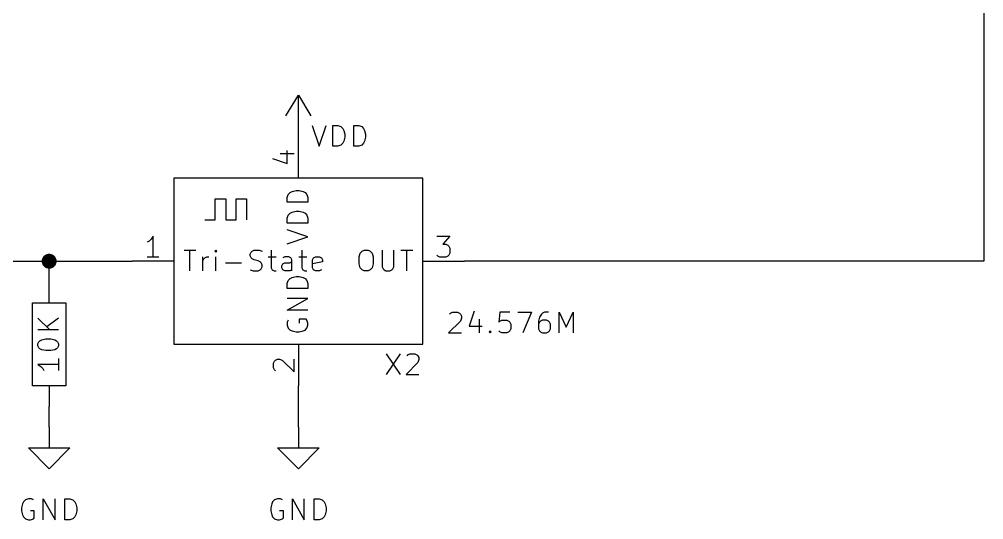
# Model space of a CAD drawing. Header units: millimetres. Extents: x 10 to 287, y -200 to -10.
# Drawn here: x 197.6 to 256.5, y -131.4 to -100.8 of the extents above; entities that cross this region are included whole.
import ezdxf

# ---------------------------------------------------------------- set-up
doc = ezdxf.new("R2010")
doc.units = ezdxf.units.MM
for name, color, linetype in [('GREENSIXTYFIVE', 129, 'CONTINUOUS'), ('LIGHTGREEN', 92, 'CONTINUOUS'), ('LIGHTRED', 12, 'CONTINUOUS'), ('RED', 14, 'CONTINUOUS'), ('WHITE', 250, 'CONTINUOUS')]:
    doc.layers.add(name, color=color, linetype=linetype)

msp = doc.modelspace()

# ---------------------------------------------------------------- linework, layer by layer
at = {"layer": 'GREENSIXTYFIVE', "linetype": 'CONTINUOUS'}
for p, q in [((215.4766, -107.2592), (215.8999, -108.5292)), ((215.4766, -107.2592), (215.8999, -108.5292)), ((215.8999, -108.5292), (216.3233, -107.2592)), ((215.8999, -108.5292), (216.3233, -107.2592)), ((216.7466, -108.5292), (216.7466, -107.2592)), ((216.7466, -107.2592), (217.049, -107.2592)), ((216.7466, -108.5292), (216.7466, -107.2592)), ((216.7466, -107.2592), (217.049, -107.2592)), ((217.049, -107.2592), (217.2304, -107.3197)), ((217.049, -107.2592), (217.2304, -107.3197)), ((217.2304, -107.3197), (217.3514, -107.4407)), ((217.2304, -107.3197), (217.3514, -107.4407)), ((218.0166, -108.5292), (218.0166, -107.2592)), ((218.0166, -107.2592), (218.319, -107.2592)), ((218.0166, -108.5292), (218.0166, -107.2592)), ((218.0166, -107.2592), (218.319, -107.2592)), ((218.319, -107.2592), (218.5004, -107.3197)), ((218.319, -107.2592), (218.5004, -107.3197)), ((218.5004, -107.3197), (218.6214, -107.4407)), ((218.5004, -107.3197), (218.6214, -107.4407)), ((217.3514, -107.4407), (217.4119, -107.5616)), ((217.3514, -107.4407), (217.4119, -107.5616)), ((217.4119, -107.5616), (217.4723, -107.8035)), ((217.4119, -107.5616), (217.4723, -107.8035)), ((217.4723, -107.8035), (217.4723, -107.9849)), ((217.4723, -107.8035), (217.4723, -107.9849)), ((218.6214, -107.4407), (218.6819, -107.5616)), ((218.6214, -107.4407), (218.6819, -107.5616)), ((218.6819, -107.5616), (218.7423, -107.8035)), ((218.6819, -107.5616), (218.7423, -107.8035)), ((218.7423, -107.8035), (218.7423, -107.9849)), ((218.7423, -107.8035), (218.7423, -107.9849)), ((217.2304, -108.4688), (217.049, -108.5292)), ((217.2304, -108.4688), (217.049, -108.5292)), ((217.3514, -108.3478), (217.2304, -108.4688)), ((217.3514, -108.3478), (217.2304, -108.4688)), ((217.4119, -108.2268), (217.3514, -108.3478)), ((217.4119, -108.2268), (217.3514, -108.3478)), ((217.4723, -107.9849), (217.4119, -108.2268)), ((217.4723, -107.9849), (217.4119, -108.2268)), ((218.5004, -108.4688), (218.319, -108.5292)), ((218.5004, -108.4688), (218.319, -108.5292)), ((218.6214, -108.3478), (218.5004, -108.4688)), ((218.6214, -108.3478), (218.5004, -108.4688)), ((218.6819, -108.2268), (218.6214, -108.3478)), ((218.6819, -108.2268), (218.6214, -108.3478)), ((218.7423, -107.9849), (218.6819, -108.2268)), ((218.7423, -107.9849), (218.6819, -108.2268)), ((217.049, -108.5292), (216.7466, -108.5292)), ((217.049, -108.5292), (216.7466, -108.5292)), ((218.319, -108.5292), (218.0166, -108.5292)), ((218.319, -108.5292), (218.0166, -108.5292)), ((214.008, -111.4818), (214.129, -111.3608)), ((214.008, -111.4818), (214.129, -111.3608)), ((214.129, -111.3608), (214.2499, -111.3003)), ((214.129, -111.3608), (214.2499, -111.3003)), ((214.2499, -111.3003), (214.4918, -111.2399)), ((214.2499, -111.3003), (214.4918, -111.2399)), ((214.4918, -111.2399), (214.6732, -111.2399)), ((214.4918, -111.2399), (214.6732, -111.2399)), ((214.6732, -111.2399), (214.9151, -111.3003)), ((214.6732, -111.2399), (214.9151, -111.3003)), ((214.9151, -111.3003), (215.0361, -111.3608)), ((214.9151, -111.3003), (215.0361, -111.3608)), ((215.0361, -111.3608), (215.1571, -111.4818)), ((215.0361, -111.3608), (215.1571, -111.4818)), ((213.9475, -111.6632), (214.008, -111.4818)), ((213.9475, -111.6632), (214.008, -111.4818)), ((213.9475, -111.9656), (213.9475, -111.6632)), ((213.9475, -111.9656), (213.9475, -111.6632)), ((215.2175, -111.9656), (213.9475, -111.9656)), ((215.2175, -111.9656), (213.9475, -111.9656)), ((215.1571, -111.4818), (215.2175, -111.6632)), ((215.1571, -111.4818), (215.2175, -111.6632)), ((215.2175, -111.6632), (215.2175, -111.9656)), ((215.2175, -111.6632), (215.2175, -111.9656)), ((214.008, -112.7518), (214.129, -112.6308)), ((214.008, -112.7518), (214.129, -112.6308)), ((214.129, -112.6308), (214.2499, -112.5703)), ((214.129, -112.6308), (214.2499, -112.5703)), ((214.2499, -112.5703), (214.4918, -112.5099)), ((214.2499, -112.5703), (214.4918, -112.5099)), ((214.4918, -112.5099), (214.6732, -112.5099)), ((214.4918, -112.5099), (214.6732, -112.5099)), ((214.6732, -112.5099), (214.9151, -112.5703)), ((214.6732, -112.5099), (214.9151, -112.5703)), ((214.9151, -112.5703), (215.0361, -112.6308)), ((214.9151, -112.5703), (215.0361, -112.6308)), ((215.0361, -112.6308), (215.1571, -112.7518)), ((215.0361, -112.6308), (215.1571, -112.7518)), ((213.9475, -112.9332), (214.008, -112.7518)), ((213.9475, -112.9332), (214.008, -112.7518)), ((213.9475, -113.2356), (213.9475, -112.9332)), ((213.9475, -113.2356), (213.9475, -112.9332)), ((215.2175, -113.2356), (213.9475, -113.2356)), ((215.2175, -113.2356), (213.9475, -113.2356)), ((215.1571, -112.7518), (215.2175, -112.9332)), ((215.1571, -112.7518), (215.2175, -112.9332)), ((215.2175, -112.9332), (215.2175, -113.2356)), ((215.2175, -112.9332), (215.2175, -113.2356)), ((215.2175, -114.0823), (213.9475, -113.6589)), ((215.2175, -114.0823), (213.9475, -113.6589)), ((213.9475, -114.5056), (215.2175, -114.0823)), ((213.9475, -114.5056), (215.2175, -114.0823)), ((207.6389, -114.8875), (208.3646, -114.8875)), ((207.6389, -114.8875), (208.3646, -114.8875)), ((208.0018, -116.1575), (208.0018, -114.8875)), ((208.0018, -116.1575), (208.0018, -114.8875)), ((209.5741, -114.8875), (209.5137, -114.948)), ((209.5741, -114.8875), (209.5137, -114.948)), ((209.5137, -114.948), (209.5741, -115.0085)), ((209.5137, -114.948), (209.5741, -115.0085)), ((209.6346, -114.948), (209.5741, -114.8875)), ((209.5741, -114.8875), (209.5741, -115.0085)), ((209.6346, -114.948), (209.5741, -114.8875)), ((209.5741, -114.8875), (209.5741, -115.0085)), ((209.5741, -115.0085), (209.6346, -114.948)), ((209.5741, -115.0085), (209.6346, -114.948)), ((211.7513, -115.0085), (211.8118, -114.948)), ((211.7513, -115.0085), (211.8118, -114.948)), ((211.8118, -114.948), (211.9328, -114.8875)), ((211.8118, -114.948), (211.9328, -114.8875)), ((211.9328, -114.8875), (212.2351, -114.8875)), ((211.9328, -114.8875), (212.2351, -114.8875)), ((212.2351, -114.8875), (212.4166, -114.948)), ((212.2351, -114.8875), (212.4166, -114.948)), ((212.9608, -114.8875), (212.9608, -115.9761)), ((212.9608, -114.8875), (212.9608, -115.9761)), ((214.8355, -114.8875), (214.8355, -115.9761)), ((214.8355, -114.8875), (214.8355, -115.9761)), ((218.4157, -115.069), (218.5367, -114.948)), ((218.4157, -115.069), (218.5367, -114.948)), ((218.5367, -114.948), (218.6576, -114.8875)), ((218.5367, -114.948), (218.6576, -114.8875)), ((218.6576, -114.8875), (218.8995, -114.8875)), ((218.6576, -114.8875), (218.8995, -114.8875)), ((218.8995, -114.8875), (219.0205, -114.948)), ((218.8995, -114.8875), (219.0205, -114.948)), ((219.0205, -114.948), (219.1414, -115.069)), ((219.0205, -114.948), (219.1414, -115.069)), ((219.7462, -114.8875), (219.7462, -115.9156)), ((219.7462, -114.8875), (219.7462, -115.9156)), ((220.4719, -115.9156), (220.4719, -114.8875)), ((220.4719, -115.9156), (220.4719, -114.8875)), ((220.8953, -114.8875), (221.621, -114.8875)), ((220.8953, -114.8875), (221.621, -114.8875)), ((221.2582, -116.1575), (221.2582, -114.8875)), ((221.2582, -116.1575), (221.2582, -114.8875)), ((208.7879, -116.1575), (208.7879, -115.3109)), ((208.7879, -116.1575), (208.7879, -115.3109)), ((208.7879, -115.5528), (208.8484, -115.4318)), ((208.7879, -115.5528), (208.8484, -115.4318)), ((208.8484, -115.4318), (208.9089, -115.3713)), ((208.8484, -115.4318), (208.9089, -115.3713)), ((208.9089, -115.3713), (209.0298, -115.3109)), ((208.9089, -115.3713), (209.0298, -115.3109)), ((209.0298, -115.3109), (209.1508, -115.3109)), ((209.0298, -115.3109), (209.1508, -115.3109)), ((209.5741, -116.1575), (209.5741, -115.3109)), ((209.5741, -116.1575), (209.5741, -115.3109)), ((211.6909, -115.1294), (211.7513, -115.0085)), ((211.6909, -115.1294), (211.7513, -115.0085)), ((211.6909, -115.2504), (211.6909, -115.1294)), ((211.6909, -115.2504), (211.6909, -115.1294)), ((211.7513, -115.3713), (211.6909, -115.2504)), ((211.7513, -115.3713), (211.6909, -115.2504)), ((211.8118, -115.4318), (211.7513, -115.3713)), ((211.8118, -115.4318), (211.7513, -115.3713)), ((211.9328, -115.4923), (211.8118, -115.4318)), ((211.9328, -115.4923), (211.8118, -115.4318)), ((212.1747, -115.5528), (211.9328, -115.4923)), ((212.1747, -115.5528), (211.9328, -115.4923)), ((212.2956, -115.6132), (212.1747, -115.5528)), ((212.2956, -115.6132), (212.1747, -115.5528)), ((212.7794, -115.3109), (213.2632, -115.3109)), ((212.7794, -115.3109), (213.2632, -115.3109)), ((213.8075, -115.3109), (213.6865, -115.3713)), ((213.8075, -115.3109), (213.6865, -115.3713)), ((214.0494, -115.3109), (213.8075, -115.3109)), ((214.0494, -115.3109), (213.8075, -115.3109)), ((214.1703, -115.3713), (214.0494, -115.3109)), ((214.1703, -115.3713), (214.0494, -115.3109)), ((214.2308, -115.4923), (214.1703, -115.3713)), ((214.2308, -115.4923), (214.1703, -115.3713)), ((214.2308, -116.1575), (214.2308, -115.4923)), ((214.2308, -116.1575), (214.2308, -115.4923)), ((214.6541, -115.3109), (215.1379, -115.3109)), ((214.6541, -115.3109), (215.1379, -115.3109)), ((215.5008, -115.4923), (215.5612, -115.3713)), ((215.5008, -115.4923), (215.5612, -115.3713)), ((215.5008, -115.9761), (215.5008, -115.4923)), ((215.5008, -115.9761), (215.5008, -115.4923)), ((215.5612, -115.3713), (215.6822, -115.3109)), ((215.5612, -115.3713), (215.6822, -115.3109)), ((215.6822, -115.3109), (215.9241, -115.3109)), ((215.6822, -115.3109), (215.9241, -115.3109)), ((215.9241, -115.3109), (216.045, -115.3713)), ((215.9241, -115.3109), (216.045, -115.3713)), ((216.045, -115.3713), (216.1055, -115.4923)), ((216.045, -115.3713), (216.1055, -115.4923)), ((216.1055, -115.4923), (216.1055, -115.6132)), ((216.1055, -115.4923), (216.1055, -115.6132)), ((218.3553, -115.3109), (218.4157, -115.069)), ((218.3553, -115.3109), (218.4157, -115.069)), ((218.3553, -115.7342), (218.3553, -115.3109)), ((218.3553, -115.7342), (218.3553, -115.3109)), ((219.1414, -115.069), (219.2019, -115.3109)), ((219.1414, -115.069), (219.2019, -115.3109)), ((219.2019, -115.3109), (219.2019, -115.7342)), ((219.2019, -115.3109), (219.2019, -115.7342)), ((210.1789, -115.6737), (211.1466, -115.6737)), ((210.1789, -115.6737), (211.1466, -115.6737)), ((211.6909, -116.0971), (211.8723, -116.1575)), ((211.6909, -116.0971), (211.8723, -116.1575)), ((211.8723, -116.1575), (212.1747, -116.1575)), ((211.8723, -116.1575), (212.1747, -116.1575)), ((212.1747, -116.1575), (212.2956, -116.0971)), ((212.1747, -116.1575), (212.2956, -116.0971)), ((212.3561, -115.6737), (212.2956, -115.6132)), ((212.3561, -115.6737), (212.2956, -115.6132)), ((212.2956, -116.0971), (212.3561, -116.0366)), ((212.2956, -116.0971), (212.3561, -116.0366)), ((212.4166, -115.7947), (212.3561, -115.6737)), ((212.4166, -115.7947), (212.3561, -115.6737)), ((212.3561, -116.0366), (212.4166, -115.9156)), ((212.3561, -116.0366), (212.4166, -115.9156)), ((212.4166, -115.9156), (212.4166, -115.7947)), ((212.4166, -115.9156), (212.4166, -115.7947)), ((212.9608, -115.9761), (213.0213, -116.0971)), ((212.9608, -115.9761), (213.0213, -116.0971)), ((213.0213, -116.0971), (213.1423, -116.1575)), ((213.0213, -116.0971), (213.1423, -116.1575)), ((213.1423, -116.1575), (213.2632, -116.1575)), ((213.1423, -116.1575), (213.2632, -116.1575)), ((213.6261, -115.8551), (213.6865, -115.7342)), ((213.6261, -115.8551), (213.6865, -115.7342)), ((213.6261, -115.9761), (213.6261, -115.8551)), ((213.6261, -115.9761), (213.6261, -115.8551)), ((213.6865, -116.0971), (213.6261, -115.9761)), ((213.6865, -116.0971), (213.6261, -115.9761)), ((213.6865, -115.7342), (213.8075, -115.6737)), ((213.6865, -115.7342), (213.8075, -115.6737)), ((213.8075, -116.1575), (213.6865, -116.0971)), ((213.8075, -116.1575), (213.6865, -116.0971)), ((213.8075, -115.6737), (214.1099, -115.6737)), ((213.8075, -115.6737), (214.1099, -115.6737)), ((214.1099, -116.1575), (213.8075, -116.1575)), ((214.1099, -116.1575), (213.8075, -116.1575)), ((214.1099, -115.6737), (214.2308, -115.6132)), ((214.1099, -115.6737), (214.2308, -115.6132)), ((214.2308, -116.0971), (214.1099, -116.1575)), ((214.2308, -116.0971), (214.1099, -116.1575)), ((214.8355, -115.9761), (214.896, -116.0971)), ((214.8355, -115.9761), (214.896, -116.0971)), ((214.896, -116.0971), (215.017, -116.1575)), ((214.896, -116.0971), (215.017, -116.1575)), ((215.017, -116.1575), (215.1379, -116.1575)), ((215.017, -116.1575), (215.1379, -116.1575)), ((216.1055, -115.6132), (215.5008, -115.7342)), ((216.1055, -115.6132), (215.5008, -115.7342)), ((215.5612, -116.0971), (215.5008, -115.9761)), ((215.5612, -116.0971), (215.5008, -115.9761)), ((215.6822, -116.1575), (215.5612, -116.0971)), ((215.6822, -116.1575), (215.5612, -116.0971)), ((215.9241, -116.1575), (215.6822, -116.1575)), ((215.9241, -116.1575), (215.6822, -116.1575)), ((216.045, -116.0971), (215.9241, -116.1575)), ((216.045, -116.0971), (215.9241, -116.1575)), ((218.4157, -115.9761), (218.3553, -115.7342)), ((218.4157, -115.9761), (218.3553, -115.7342)), ((218.5367, -116.0971), (218.4157, -115.9761)), ((218.5367, -116.0971), (218.4157, -115.9761)), ((218.6576, -116.1575), (218.5367, -116.0971)), ((218.6576, -116.1575), (218.5367, -116.0971)), ((218.8995, -116.1575), (218.6576, -116.1575)), ((218.8995, -116.1575), (218.6576, -116.1575)), ((219.0205, -116.0971), (218.8995, -116.1575)), ((219.0205, -116.0971), (218.8995, -116.1575)), ((219.1414, -115.9761), (219.0205, -116.0971)), ((219.1414, -115.9761), (219.0205, -116.0971)), ((219.2019, -115.7342), (219.1414, -115.9761)), ((219.2019, -115.7342), (219.1414, -115.9761)), ((219.7462, -115.9156), (219.8067, -116.0366)), ((219.7462, -115.9156), (219.8067, -116.0366)), ((219.8067, -116.0366), (219.8672, -116.0971)), ((219.8067, -116.0366), (219.8672, -116.0971)), ((219.8672, -116.0971), (219.9881, -116.1575)), ((219.8672, -116.0971), (219.9881, -116.1575)), ((219.9881, -116.1575), (220.23, -116.1575)), ((219.9881, -116.1575), (220.23, -116.1575)), ((220.23, -116.1575), (220.351, -116.0971)), ((220.23, -116.1575), (220.351, -116.0971)), ((220.351, -116.0971), (220.4115, -116.0366)), ((220.351, -116.0971), (220.4115, -116.0366)), ((220.4115, -116.0366), (220.4719, -115.9156)), ((220.4115, -116.0366), (220.4719, -115.9156)), ((213.9475, -116.9367), (214.008, -116.7553)), ((213.9475, -116.9367), (214.008, -116.7553)), ((214.008, -116.7553), (214.129, -116.6343)), ((214.008, -116.7553), (214.129, -116.6343)), ((214.129, -116.6343), (214.2499, -116.5738)), ((214.129, -116.6343), (214.2499, -116.5738)), ((214.2499, -116.5738), (214.4918, -116.5134)), ((214.2499, -116.5738), (214.4918, -116.5134)), ((214.4918, -116.5134), (214.6732, -116.5134)), ((214.4918, -116.5134), (214.6732, -116.5134)), ((214.6732, -116.5134), (214.9151, -116.5738)), ((214.6732, -116.5134), (214.9151, -116.5738)), ((214.9151, -116.5738), (215.0361, -116.6343)), ((214.9151, -116.5738), (215.0361, -116.6343)), ((215.0361, -116.6343), (215.1571, -116.7553)), ((215.0361, -116.6343), (215.1571, -116.7553)), ((215.1571, -116.7553), (215.2175, -116.9367)), ((215.1571, -116.7553), (215.2175, -116.9367)), ((213.9475, -117.2391), (213.9475, -116.9367)), ((213.9475, -117.2391), (213.9475, -116.9367)), ((215.2175, -117.2391), (213.9475, -117.2391)), ((215.2175, -117.2391), (213.9475, -117.2391)), ((215.2175, -116.9367), (215.2175, -117.2391)), ((215.2175, -116.9367), (215.2175, -117.2391)), ((213.9475, -118.5696), (215.2175, -117.8439)), ((215.2175, -117.8439), (213.9475, -117.8439)), ((213.9475, -118.5696), (215.2175, -117.8439)), ((215.2175, -117.8439), (213.9475, -117.8439)), ((198.6992, -119.0474), (199.4249, -119.7731)), ((199.9692, -119.0474), (199.2435, -119.5916)), ((215.2175, -118.5696), (213.9475, -118.5696)), ((215.2175, -118.5696), (213.9475, -118.5696)), ((215.0966, -119.1139), (214.6732, -119.1139)), ((214.6732, -119.1139), (214.6732, -119.3558)), ((215.0966, -119.1139), (214.6732, -119.1139)), ((214.6732, -119.1139), (214.6732, -119.3558)), ((215.1571, -119.1743), (215.0966, -119.1139)), ((215.1571, -119.1743), (215.0966, -119.1139)), ((223.8731, -118.8102), (223.9335, -118.7497)), ((223.8731, -118.8102), (223.9335, -118.7497)), ((223.9335, -118.7497), (224.0545, -118.6892)), ((223.9335, -118.7497), (224.0545, -118.6892)), ((224.0545, -118.6892), (224.3569, -118.6892)), ((224.0545, -118.6892), (224.3569, -118.6892)), ((224.3569, -118.6892), (224.4778, -118.7497)), ((224.3569, -118.6892), (224.4778, -118.7497)), ((224.4778, -118.7497), (224.5383, -118.8102)), ((224.4778, -118.7497), (224.5383, -118.8102)), ((224.5383, -118.8102), (224.5988, -118.9311)), ((224.5383, -118.8102), (224.5988, -118.9311)), ((224.5988, -119.0521), (224.5383, -119.2335)), ((224.5988, -119.0521), (224.5383, -119.2335)), ((224.5988, -118.9311), (224.5988, -119.0521)), ((224.5988, -118.9311), (224.5988, -119.0521)), ((225.3849, -118.6288), (225.0826, -119.5359)), ((225.3849, -118.6288), (225.0826, -119.5359)), ((225.6873, -119.1126), (225.6873, -119.9592)), ((225.6873, -119.1126), (225.6873, -119.9592)), ((226.9573, -118.6892), (226.8969, -119.294)), ((226.9573, -118.6892), (226.8969, -119.294)), ((227.5621, -118.6892), (226.9573, -118.6892)), ((227.5621, -118.6892), (226.9573, -118.6892)), ((228.0459, -118.6892), (228.8925, -118.6892)), ((228.0459, -118.6892), (228.8925, -118.6892)), ((228.8925, -118.6892), (228.3483, -119.9592)), ((228.8925, -118.6892), (228.3483, -119.9592)), ((229.3763, -118.9916), (229.3159, -119.2335)), ((229.3763, -118.9916), (229.3159, -119.2335)), ((229.4973, -118.8102), (229.3763, -118.9916)), ((229.4973, -118.8102), (229.3763, -118.9916)), ((229.5578, -118.7497), (229.4973, -118.8102)), ((229.5578, -118.7497), (229.4973, -118.8102)), ((229.6787, -118.6892), (229.5578, -118.7497)), ((229.6787, -118.6892), (229.5578, -118.7497)), ((229.9206, -118.6892), (229.6787, -118.6892)), ((229.9206, -118.6892), (229.6787, -118.6892)), ((230.5858, -119.9592), (230.5858, -118.6892)), ((230.5858, -118.6892), (231.0092, -119.5964)), ((230.5858, -119.9592), (230.5858, -118.6892)), ((230.5858, -118.6892), (231.0092, -119.5964)), ((231.0092, -119.5964), (231.4325, -118.6892)), ((231.0092, -119.5964), (231.4325, -118.6892)), ((231.4325, -118.6892), (231.4325, -119.9592)), ((231.4325, -118.6892), (231.4325, -119.9592)), ((214.008, -119.1743), (213.9475, -119.2953)), ((214.008, -119.1743), (213.9475, -119.2953)), ((213.9475, -119.2953), (213.9475, -119.4767)), ((213.9475, -119.2953), (213.9475, -119.4767)), ((213.9475, -119.4767), (214.008, -119.6581)), ((213.9475, -119.4767), (214.008, -119.6581)), ((214.008, -119.6581), (214.129, -119.7791)), ((214.008, -119.6581), (214.129, -119.7791)), ((215.0361, -119.7791), (215.1571, -119.6581)), ((215.0361, -119.7791), (215.1571, -119.6581)), ((215.2175, -119.3558), (215.1571, -119.1743)), ((215.2175, -119.3558), (215.1571, -119.1743)), ((215.1571, -119.6581), (215.2175, -119.4767)), ((215.1571, -119.6581), (215.2175, -119.4767)), ((215.2175, -119.4767), (215.2175, -119.3558)), ((215.2175, -119.4767), (215.2175, -119.3558)), ((224.5383, -119.2335), (223.8126, -119.9592)), ((224.5383, -119.2335), (223.8126, -119.9592)), ((225.0826, -119.5359), (225.8687, -119.5359)), ((225.0826, -119.5359), (225.8687, -119.5359)), ((226.8969, -119.294), (226.9573, -119.2335)), ((226.8969, -119.294), (226.9573, -119.2335)), ((226.9573, -119.2335), (227.0783, -119.173)), ((226.9573, -119.2335), (227.0783, -119.173)), ((227.0783, -119.173), (227.3807, -119.173)), ((227.0783, -119.173), (227.3807, -119.173)), ((227.3807, -119.173), (227.5016, -119.2335)), ((227.3807, -119.173), (227.5016, -119.2335)), ((227.5016, -119.2335), (227.5621, -119.294)), ((227.5016, -119.2335), (227.5621, -119.294)), ((227.5621, -119.294), (227.6226, -119.4149)), ((227.5621, -119.294), (227.6226, -119.4149)), ((227.6226, -119.7173), (227.5621, -119.8383)), ((227.6226, -119.7173), (227.5621, -119.8383)), ((227.6226, -119.4149), (227.6226, -119.7173)), ((227.6226, -119.4149), (227.6226, -119.7173)), ((229.3159, -119.2335), (229.3159, -119.7173)), ((229.3159, -119.2335), (229.3159, -119.7173)), ((229.3763, -119.294), (229.3159, -119.4149)), ((229.3763, -119.294), (229.3159, -119.4149)), ((229.3159, -119.7173), (229.3763, -119.8383)), ((229.3159, -119.7173), (229.3763, -119.8383)), ((229.4368, -119.2335), (229.3763, -119.294)), ((229.4368, -119.2335), (229.3763, -119.294)), ((229.5578, -119.173), (229.4368, -119.2335)), ((229.5578, -119.173), (229.4368, -119.2335)), ((229.7997, -119.173), (229.5578, -119.173)), ((229.7997, -119.173), (229.5578, -119.173)), ((229.9206, -119.2335), (229.7997, -119.173)), ((229.9206, -119.2335), (229.7997, -119.173)), ((229.9811, -119.294), (229.9206, -119.2335)), ((229.9811, -119.294), (229.9206, -119.2335)), ((230.0416, -119.4149), (229.9811, -119.294)), ((230.0416, -119.4149), (229.9811, -119.294)), ((229.9811, -119.8383), (230.0416, -119.7173)), ((229.9811, -119.8383), (230.0416, -119.7173)), ((230.0416, -119.7173), (230.0416, -119.4149)), ((230.0416, -119.7173), (230.0416, -119.4149)), ((199.9692, -119.7731), (198.6992, -119.7731)), ((214.129, -119.7791), (214.2499, -119.8396)), ((214.129, -119.7791), (214.2499, -119.8396)), ((214.2499, -119.8396), (214.4918, -119.9)), ((214.2499, -119.8396), (214.4918, -119.9)), ((214.4918, -119.9), (214.6732, -119.9)), ((214.4918, -119.9), (214.6732, -119.9)), ((214.6732, -119.9), (214.9151, -119.8396)), ((214.6732, -119.9), (214.9151, -119.8396)), ((214.9151, -119.8396), (215.0361, -119.7791)), ((214.9151, -119.8396), (215.0361, -119.7791)), ((223.8126, -119.9592), (224.5988, -119.9592)), ((223.8126, -119.9592), (224.5988, -119.9592)), ((226.2921, -119.8988), (226.3525, -119.8383)), ((226.2921, -119.8988), (226.3525, -119.8383)), ((226.3525, -119.9592), (226.2921, -119.8988)), ((226.3525, -119.9592), (226.2921, -119.8988)), ((226.3525, -119.8383), (226.413, -119.8988)), ((226.3525, -119.8383), (226.3525, -119.9592)), ((226.3525, -119.8383), (226.413, -119.8988)), ((226.3525, -119.8383), (226.3525, -119.9592)), ((226.413, -119.8988), (226.3525, -119.9592)), ((226.413, -119.8988), (226.3525, -119.9592)), ((226.9573, -119.8988), (226.8969, -119.8383)), ((226.9573, -119.8988), (226.8969, -119.8383)), ((227.0783, -119.9592), (226.9573, -119.8988)), ((227.0783, -119.9592), (226.9573, -119.8988)), ((227.3807, -119.9592), (227.0783, -119.9592)), ((227.3807, -119.9592), (227.0783, -119.9592)), ((227.5016, -119.8988), (227.3807, -119.9592)), ((227.5016, -119.8988), (227.3807, -119.9592)), ((227.5621, -119.8383), (227.5016, -119.8988)), ((227.5621, -119.8383), (227.5016, -119.8988)), ((229.3763, -119.8383), (229.4368, -119.8988)), ((229.3763, -119.8383), (229.4368, -119.8988)), ((229.4368, -119.8988), (229.5578, -119.9592)), ((229.4368, -119.8988), (229.5578, -119.9592)), ((229.5578, -119.9592), (229.7997, -119.9592)), ((229.5578, -119.9592), (229.7997, -119.9592)), ((229.7997, -119.9592), (229.9206, -119.8988)), ((229.7997, -119.9592), (229.9206, -119.8988)), ((229.9206, -119.8988), (229.9811, -119.8383)), ((229.9206, -119.8988), (229.9811, -119.8383)), ((198.6992, -120.6197), (198.7597, -120.4988)), ((198.6992, -120.7407), (198.6992, -120.6197)), ((198.7597, -120.8616), (198.6992, -120.7407)), ((198.7597, -120.4988), (198.8202, -120.4383)), ((198.8202, -120.9221), (198.7597, -120.8616)), ((198.8202, -120.4383), (198.9411, -120.3778)), ((198.9411, -120.3778), (199.183, -120.3173)), ((199.183, -120.3173), (199.4854, -120.3173)), ((199.4854, -120.3173), (199.7273, -120.3778)), ((199.7273, -120.3778), (199.8483, -120.4383)), ((199.8483, -120.4383), (199.9088, -120.4988)), ((199.9088, -120.8616), (199.8483, -120.9221)), ((199.9088, -120.4988), (199.9692, -120.6197)), ((199.9692, -120.7407), (199.9088, -120.8616)), ((199.9692, -120.6197), (199.9692, -120.7407)), ((198.9411, -120.9826), (198.8202, -120.9221)), ((199.183, -121.043), (198.9411, -120.9826)), ((199.4854, -121.043), (199.183, -121.043)), ((199.7273, -120.9826), (199.4854, -121.043)), ((199.8483, -120.9221), (199.7273, -120.9826)), ((220.0026, -121.2292), (220.8492, -122.4992)), ((220.8492, -121.2292), (220.0026, -122.4992)), ((220.0026, -121.2292), (220.8492, -122.4992)), ((220.8492, -121.2292), (220.0026, -122.4992)), ((221.2726, -121.3502), (221.333, -121.2897)), ((221.2726, -121.3502), (221.333, -121.2897)), ((221.333, -121.2897), (221.454, -121.2292)), ((221.333, -121.2897), (221.454, -121.2292)), ((221.454, -121.2292), (221.7564, -121.2292)), ((221.454, -121.2292), (221.7564, -121.2292)), ((221.7564, -121.2292), (221.8773, -121.2897)), ((221.7564, -121.2292), (221.8773, -121.2897)), ((221.8773, -121.2897), (221.9378, -121.3502)), ((221.8773, -121.2897), (221.9378, -121.3502)), ((221.9378, -121.3502), (221.9983, -121.4711)), ((221.9378, -121.3502), (221.9983, -121.4711)), ((221.9983, -121.4711), (221.9983, -121.5921)), ((221.9983, -121.4711), (221.9983, -121.5921)), ((199.9692, -121.8897), (198.6992, -121.8897)), ((198.6992, -121.8897), (198.8807, -122.0106)), ((198.8807, -122.0106), (199.0016, -122.1316)), ((199.9692, -121.5268), (199.9692, -122.2525)), ((221.9378, -121.7735), (221.2121, -122.4992)), ((221.9378, -121.7735), (221.2121, -122.4992)), ((221.9983, -121.5921), (221.9378, -121.7735)), ((221.9983, -121.5921), (221.9378, -121.7735)), ((199.0016, -122.1316), (199.0621, -122.2525)), ((221.2121, -122.4992), (221.9983, -122.4992)), ((221.2121, -122.4992), (221.9983, -122.4992)), ((197.8176, -130.3007), (197.7571, -130.4216)), ((197.9386, -130.1797), (197.8176, -130.3007)), ((198.12, -130.1192), (197.9386, -130.1797)), ((198.3014, -130.1192), (198.12, -130.1192)), ((198.4224, -130.1797), (198.3014, -130.1192)), ((199.0271, -131.3892), (199.0271, -130.1192)), ((199.0271, -130.1192), (199.7528, -131.3892)), ((199.7528, -131.3892), (199.7528, -130.1192)), ((200.3576, -131.3892), (200.3576, -130.1192)), ((200.3576, -130.1192), (200.66, -130.1192)), ((200.66, -130.1192), (200.8414, -130.1797)), ((200.8414, -130.1797), (200.9624, -130.3007)), ((200.9624, -130.3007), (201.0229, -130.4216)), ((213.0576, -130.3007), (212.9971, -130.4216)), ((213.1786, -130.1797), (213.0576, -130.3007)), ((213.36, -130.1192), (213.1786, -130.1797)), ((213.5414, -130.1192), (213.36, -130.1192)), ((213.6624, -130.1797), (213.5414, -130.1192)), ((214.2671, -131.3892), (214.2671, -130.1192)), ((214.2671, -130.1192), (214.9928, -131.3892)), ((214.9928, -131.3892), (214.9928, -130.1192)), ((215.5976, -131.3892), (215.5976, -130.1192)), ((215.5976, -130.1192), (215.9, -130.1192)), ((215.9, -130.1192), (216.0814, -130.1797)), ((216.0814, -130.1797), (216.2024, -130.3007)), ((216.2024, -130.3007), (216.2629, -130.4216)), ((197.7571, -130.4216), (197.6967, -130.6635)), ((197.6967, -130.6635), (197.6967, -130.8449)), ((197.6967, -130.8449), (197.7571, -131.0868)), ((198.4828, -130.8449), (198.2409, -130.8449)), ((198.4828, -131.2683), (198.4828, -130.8449)), ((201.0229, -130.4216), (201.0833, -130.6635)), ((201.0833, -130.8449), (201.0229, -131.0868)), ((201.0833, -130.6635), (201.0833, -130.8449)), ((212.9971, -130.4216), (212.9367, -130.6635)), ((212.9367, -130.6635), (212.9367, -130.8449)), ((212.9367, -130.8449), (212.9971, -131.0868)), ((213.7228, -130.8449), (213.4809, -130.8449)), ((213.7228, -131.2683), (213.7228, -130.8449)), ((216.2629, -130.4216), (216.3233, -130.6635)), ((216.3233, -130.8449), (216.2629, -131.0868)), ((216.3233, -130.6635), (216.3233, -130.8449)), ((197.7571, -131.0868), (197.8176, -131.2078)), ((197.8176, -131.2078), (197.9386, -131.3288)), ((197.9386, -131.3288), (198.12, -131.3892)), ((198.12, -131.3892), (198.2409, -131.3892)), ((198.2409, -131.3892), (198.4224, -131.3288)), ((198.4224, -131.3288), (198.4828, -131.2683)), ((200.66, -131.3892), (200.3576, -131.3892)), ((200.8414, -131.3288), (200.66, -131.3892)), ((200.9624, -131.2078), (200.8414, -131.3288)), ((201.0229, -131.0868), (200.9624, -131.2078)), ((212.9971, -131.0868), (213.0576, -131.2078)), ((213.0576, -131.2078), (213.1786, -131.3288)), ((213.1786, -131.3288), (213.36, -131.3892)), ((213.36, -131.3892), (213.4809, -131.3892)), ((213.4809, -131.3892), (213.6624, -131.3288)), ((213.6624, -131.3288), (213.7228, -131.2683)), ((215.9, -131.3892), (215.5976, -131.3892)), ((216.0814, -131.3288), (215.9, -131.3892)), ((216.2024, -131.2078), (216.0814, -131.3288)), ((216.2629, -131.0868), (216.2024, -131.2078))]:
    msp.add_line(p, q, dxfattribs=at)
at = {"layer": 'LIGHTGREEN', "linetype": 'CONTINUOUS'}
for p, q in [((256.54, -33.02), (256.54, -115.57)), ((148.59, -115.57), (199.39, -115.57)), ((199.39, -115.57), (204.47, -115.57)), ((199.39, -116.84), (199.39, -115.57)), ((256.54, -115.57), (224.79, -115.57)), ((214.63, -125.73), (214.63, -123.19)), ((199.39, -125.73), (199.39, -124.46))]:
    msp.add_line(p, q, dxfattribs=at)
at = {"layer": 'LIGHTGREEN', "const_width": 0.4572}
msp.add_lwpolyline([(199.1614, -115.57, 1), (199.6186, -115.57, 1)], format="xyb", close=True, dxfattribs=at)
at = {"layer": 'LIGHTRED', "linetype": 'CONTINUOUS'}
for p, q in [((213.5263, -108.978), (214.3729, -108.978)), ((213.5263, -108.978), (214.3729, -108.978)), ((213.9496, -109.5827), (213.9496, -108.7966)), ((213.9496, -109.5827), (213.9496, -108.7966)), ((213.0425, -109.2804), (213.9496, -109.5827)), ((213.0425, -109.2804), (213.9496, -109.5827)), ((205.4981, -114.3453), (205.3772, -114.4058)), ((205.4981, -114.3453), (205.3772, -114.4058)), ((205.6191, -114.2244), (205.4981, -114.3453)), ((205.6191, -114.2244), (205.4981, -114.3453)), ((205.74, -114.0429), (205.6191, -114.2244)), ((205.74, -114.0429), (205.6191, -114.2244)), ((205.74, -115.3129), (205.74, -114.0429)), ((205.74, -115.3129), (205.74, -114.0429)), ((223.0967, -114.0429), (223.8829, -114.0429)), ((223.0967, -114.0429), (223.8829, -114.0429)), ((223.8829, -114.0429), (223.4595, -114.5267)), ((223.8829, -114.0429), (223.4595, -114.5267)), ((223.4595, -114.5267), (223.641, -114.5267)), ((223.4595, -114.5267), (223.641, -114.5267)), ((223.641, -114.5267), (223.7619, -114.5872)), ((223.641, -114.5267), (223.7619, -114.5872)), ((223.7619, -114.5872), (223.8224, -114.6477)), ((223.7619, -114.5872), (223.8224, -114.6477)), ((223.8224, -114.6477), (223.8829, -114.7686)), ((223.8224, -114.6477), (223.8829, -114.7686)), ((223.8829, -114.7686), (223.8829, -115.071)), ((223.8829, -114.7686), (223.8829, -115.071)), ((206.1029, -115.3129), (205.3772, -115.3129)), ((206.1029, -115.3129), (205.3772, -115.3129)), ((223.1572, -115.2525), (223.0967, -115.192)), ((223.1572, -115.2525), (223.0967, -115.192)), ((223.2781, -115.3129), (223.1572, -115.2525)), ((223.2781, -115.3129), (223.1572, -115.2525)), ((223.641, -115.3129), (223.2781, -115.3129)), ((223.641, -115.3129), (223.2781, -115.3129)), ((223.7619, -115.2525), (223.641, -115.3129)), ((223.7619, -115.2525), (223.641, -115.3129)), ((223.8224, -115.192), (223.7619, -115.2525)), ((223.8224, -115.192), (223.7619, -115.2525)), ((223.8829, -115.071), (223.8224, -115.192)), ((223.8829, -115.071), (223.8224, -115.192)), ((213.1029, -121.7989), (213.1634, -121.678)), ((213.1029, -121.7989), (213.1634, -121.678)), ((213.1029, -122.1013), (213.1029, -121.7989)), ((213.1029, -122.1013), (213.1029, -121.7989)), ((213.1634, -121.678), (213.2239, -121.6175)), ((213.1634, -121.678), (213.2239, -121.6175)), ((213.2239, -121.6175), (213.3448, -121.557)), ((213.2239, -121.6175), (213.3448, -121.557)), ((213.3448, -121.557), (213.4658, -121.557)), ((213.3448, -121.557), (213.4658, -121.557)), ((213.4658, -121.557), (213.6472, -121.6175)), ((213.4658, -121.557), (213.6472, -121.6175)), ((213.6472, -121.6175), (214.3729, -122.3432)), ((213.6472, -121.6175), (214.3729, -122.3432)), ((214.3729, -122.3432), (214.3729, -121.557)), ((214.3729, -122.3432), (214.3729, -121.557)), ((213.1634, -122.2223), (213.1029, -122.1013)), ((213.1634, -122.2223), (213.1029, -122.1013)), ((213.2239, -122.2827), (213.1634, -122.2223)), ((213.2239, -122.2827), (213.1634, -122.2223))]:
    msp.add_line(p, q, dxfattribs=at)
at = {"layer": 'RED', "linetype": 'CONTINUOUS'}
for p, q in [((213.868, -106.68), (214.63, -105.41)), ((214.63, -105.41), (215.392, -106.68)), ((214.63, -107.95), (214.63, -105.41)), ((214.63, -110.49), (214.63, -107.95)), ((214.63, -110.49), (214.63, -107.95)), ((207.01, -110.49), (207.01, -120.65)), ((222.25, -110.49), (207.01, -110.49)), ((222.25, -120.65), (222.25, -110.49)), ((209.55, -113.03), (209.55, -111.76)), ((209.55, -111.76), (210.185, -111.76)), ((210.185, -111.76), (210.185, -113.03)), ((210.82, -113.03), (210.82, -111.76)), ((210.82, -111.76), (211.455, -111.76)), ((211.455, -111.76), (211.455, -113.03)), ((208.915, -113.03), (209.55, -113.03)), ((210.185, -113.03), (210.82, -113.03)), ((207.01, -115.57), (204.47, -115.57)), ((207.01, -115.57), (204.47, -115.57)), ((222.25, -115.57), (224.79, -115.57)), ((222.25, -115.57), (224.79, -115.57)), ((199.39, -118.11), (199.39, -116.84)), ((198.374, -123.19), (198.374, -118.11)), ((198.374, -118.11), (200.406, -118.11)), ((200.406, -118.11), (200.406, -123.19)), ((207.01, -120.65), (222.25, -120.65)), ((214.63, -120.65), (214.63, -123.19)), ((214.63, -120.65), (214.63, -123.19)), ((200.406, -123.19), (198.374, -123.19)), ((199.39, -123.19), (199.39, -124.46)), ((199.39, -125.73), (199.39, -127)), ((214.63, -125.73), (214.63, -127)), ((199.39, -128.27), (198.12, -127)), ((198.12, -127), (199.39, -127)), ((199.39, -127), (200.66, -127)), ((200.66, -127), (199.39, -128.27)), ((214.63, -128.27), (213.36, -127)), ((213.36, -127), (214.63, -127)), ((214.63, -127), (215.9, -127)), ((215.9, -127), (214.63, -128.27))]:
    msp.add_line(p, q, dxfattribs=at)
at = {"layer": 'WHITE', "linetype": 'CONTINUOUS'}
for p, q in [((207.01, -110.49), (207.01, -120.65)), ((222.25, -110.49), (207.01, -110.49)), ((222.25, -120.65), (222.25, -110.49)), ((207.01, -120.65), (222.25, -120.65))]:
    msp.add_line(p, q, dxfattribs=at)

doc.saveas('drawing.dxf')
